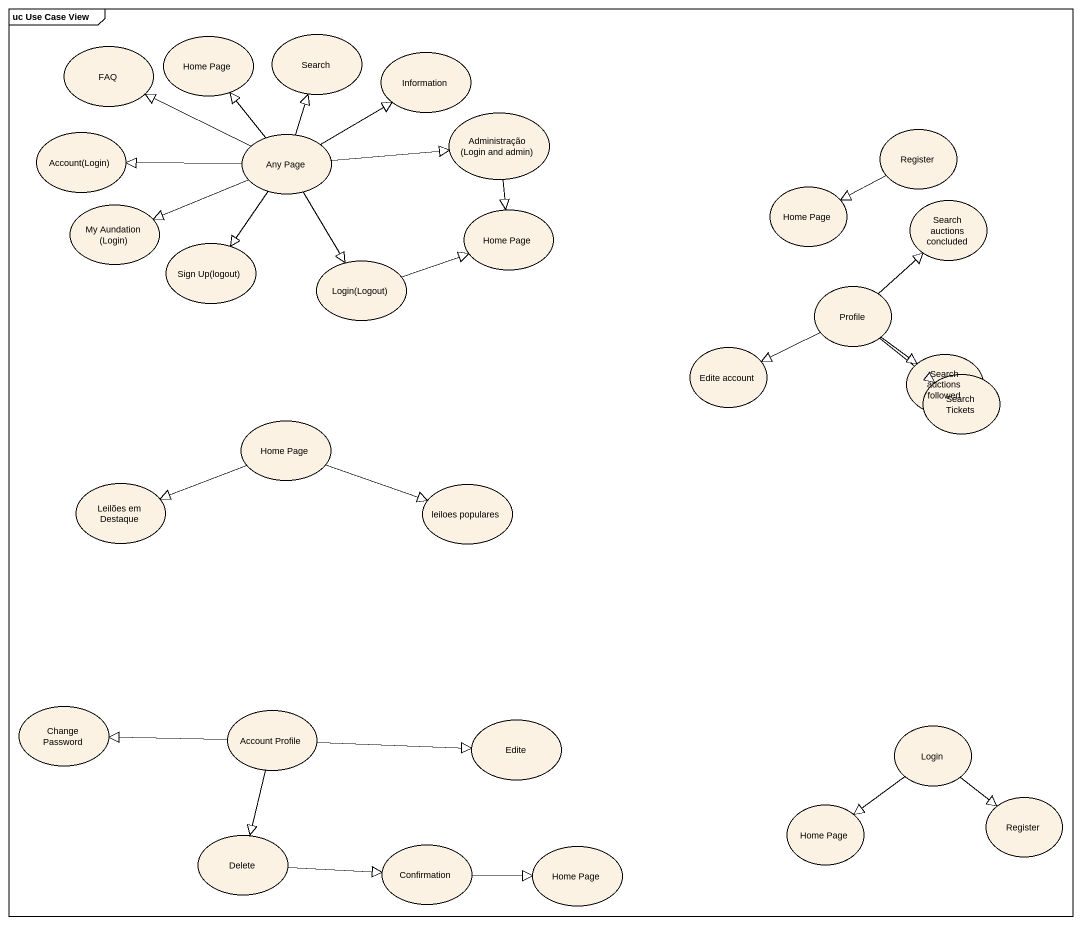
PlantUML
@startuml
mainframe uc Use Case View
usecase FAQ
usecase "Home Page" as Home_Page
usecase Search
usecase Information
usecase "Account(Login)" as Account_Login
usecase "Any Page" as Any_Page
usecase "Administração (Login and admin)" as Administração_Login_and
usecase Register
usecase "My Aundation (Login)" as My_Aundation_Login
usecase "Home Page" as Home_Page_2
usecase "Home Page" as Home_Page_3
usecase "Search auctions concluded" as Search_auctions_concluded
usecase "Sign Up(logout)" as Sign_Up_logout
usecase "Login(Logout)" as Login_Logout
usecase Profile
usecase "Edite account" as Edite_account
usecase "Search auctions followed" as Search_auctions_followed
usecase "Search Tickets" as Search_Tickets
usecase "Home Page" as Home_Page_4
usecase "Leilões em Destaque" as Leilões_em_Destaque
usecase "leiloes populares" as leiloes_populares
usecase "Change Password" as Change_Password
usecase "Account Profile" as Account_Profile
usecase Edite
usecase Login
usecase "Register" as Register_2
usecase Delete
usecase "Home Page" as Home_Page_5
usecase Confirmation
usecase "Home Page" as Home_Page_6
Any_Page -left-|> FAQ
Any_Page -up-|> Home_Page
Any_Page -up-|> Search
Any_Page -right-|> Information
Any_Page -left-|> Account_Login
Any_Page -right-|> Administração_Login_and
Any_Page -left-|> My_Aundation_Login
Any_Page --|> Sign_Up_logout
Any_Page --|> Login_Logout
Administração_Login_and --|> Home_Page_2
Register -left-|> Home_Page_3
Login_Logout -right-|> Home_Page_2
Profile -up-|> Search_auctions_concluded
Profile -left-|> Edite_account
Profile --|> Search_auctions_followed
Profile --|> Search_Tickets
Home_Page_4 -left-|> Leilões_em_Destaque
Home_Page_4 -right-|> leiloes_populares
Account_Profile -left-|> Change_Password
Account_Profile -right-|> Edite
Account_Profile --|> Delete
Login --|> Register_2
Login --|> Home_Page_5
Delete -right-|> Confirmation
Confirmation -right-|> Home_Page_6
@enduml
